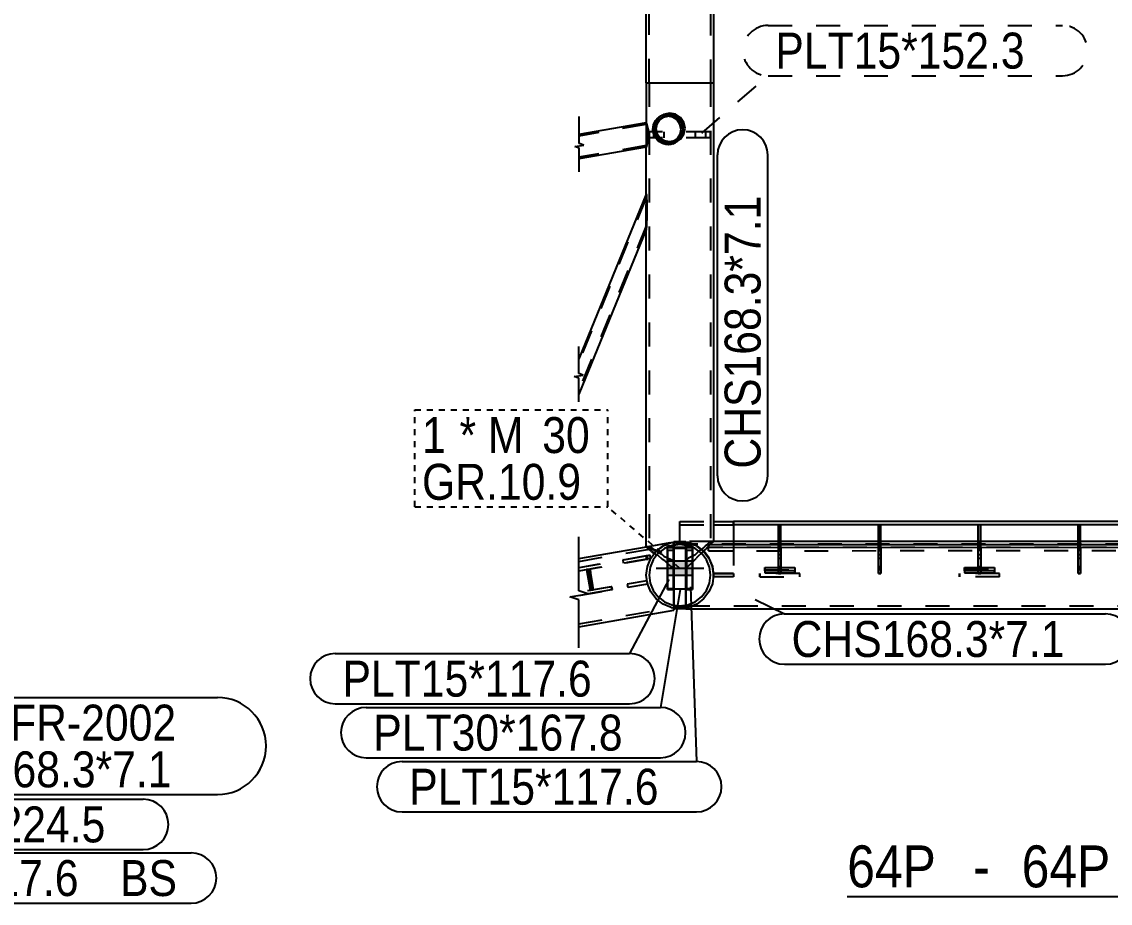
# Model space of a CAD drawing. Header units: millimetres. Extents: x 150000 to 150841, y 150000 to 150594.
# Drawn here: x 150560.1 to 150651, y 150287 to 150360.6 of the extents above; entities that cross this region are included whole.
import ezdxf

# ---------------------------------------------------------------- set-up
doc = ezdxf.new("R2010")
doc.units = ezdxf.units.MM
for name, pattern in [('XKITLINE00', [0]), ('XKITLINE02', [4, 2, -2]), ('XKITLINE04', [3, 0.5, -0.5, 0.5, -0.5, 0.5, -0.5])]:
    doc.linetypes.add(name, pattern=pattern)
doc.styles.add('A', font='arial.ttf')
doc.styles.add('ARIAL', font='arial.ttf')

msp = doc.modelspace()

# ---------------------------------------------------------------- linework, layer by layer
at = {"color": 2, "linetype": 'XKITLINE00'}
for p, q in [((150612.252, 150355.474), (150612.252, 150397.317)), ((150617.861, 150394.943), (150617.861, 150355.474)), ((150612.252, 150355.474), (150612.252, 150352.12)), ((150612.252, 150355.474), (150612.333, 150355.474)), ((150612.252, 150355.474), (150617.861, 150355.474)), ((150612.333, 150355.474), (150617.861, 150355.474)), ((150617.861, 150355.474), (150617.861, 150317.208)), ((150613.155, 150352.472), (150613.3, 150352.601)), ((150613.181, 150352.486), (150613.578, 150352.76)), ((150613.327, 150352.615), (150613.181, 150352.486)), ((150613.695, 150352.821), (150613.275, 150352.536)), ((150613.3, 150352.601), (150613.464, 150352.704)), ((150613.491, 150352.718), (150613.327, 150352.615)), ((150613.396, 150352.42), (150613.76, 150352.668)), ((150613.464, 150352.704), (150613.491, 150352.718)), ((150613.491, 150352.718), (150613.562, 150352.749)), ((150613.578, 150352.76), (150613.695, 150352.821)), ((150613.681, 150352.614), (150614.056, 150352.69)), ((150614.191, 150352.929), (150613.695, 150352.821)), ((150613.76, 150352.668), (150614.191, 150352.761)), ((150614.47, 150352.607), (150614.056, 150352.69)), ((150614.686, 150352.842), (150614.191, 150352.929)), ((150614.191, 150352.761), (150614.621, 150352.686)), ((150614.826, 150352.369), (150614.47, 150352.607)), ((150614.621, 150352.686), (150614.985, 150352.454)), ((150615.106, 150352.575), (150614.686, 150352.842)), ((150615.386, 150352.167), (150615.106, 150352.575)), ((150612.237, 150352.137), (150606.615, 150351.163)), ((150612.301, 150352.068), (150612.237, 150352.137)), ((150612.355, 150351.854), (150612.301, 150352.068)), ((150612.358, 150351.825), (150612.355, 150351.854)), ((150612.447, 150351.538), (150612.358, 150351.825)), ((150612.809, 150351.58), (150612.82, 150351.778)), ((150612.82, 150351.778), (150612.862, 150351.97)), ((150612.836, 150351.594), (150612.92, 150352.077)), ((150612.847, 150351.792), (150612.836, 150351.594)), ((150612.888, 150351.984), (150612.847, 150351.792)), ((150612.862, 150351.97), (150612.933, 150352.153)), ((150612.888, 150351.984), (150612.917, 150352.058)), ((150612.995, 150352.117), (150612.896, 150351.626)), ((150612.92, 150352.077), (150613.181, 150352.486)), ((150612.931, 150352.094), (150612.959, 150352.167)), ((150612.933, 150352.153), (150613.031, 150352.322)), ((150613.057, 150352.336), (150612.959, 150352.167)), ((150613.275, 150352.536), (150612.995, 150352.117)), ((150613.031, 150352.322), (150613.155, 150352.472)), ((150613.181, 150352.486), (150613.057, 150352.336)), ((150613.066, 150351.63), (150613.152, 150352.056)), ((150613.152, 150352.056), (150613.396, 150352.42)), ((150615.067, 150352.014), (150614.826, 150352.369)), ((150614.985, 150352.454), (150615.229, 150352.099)), ((150615.158, 150351.594), (150615.067, 150352.014)), ((150615.229, 150352.099), (150615.315, 150351.677)), ((150615.315, 150351.677), (150615.229, 150351.251)), ((150615.485, 150351.681), (150615.386, 150352.167)), ((150615.386, 150351.191), (150615.485, 150351.681)), ((150612.358, 150350.442), (150612.447, 150350.758)), ((150612.482, 150351.153), (150612.447, 150351.538)), ((150612.447, 150350.758), (150612.482, 150351.153)), ((150612.809, 150351.58), (150612.836, 150351.594)), ((150612.829, 150351.383), (150612.809, 150351.58)), ((150612.878, 150351.191), (150612.829, 150351.383)), ((150612.836, 150351.594), (150612.855, 150351.397)), ((150612.94, 150351.112), (150612.836, 150351.594)), ((150612.855, 150351.397), (150612.905, 150351.205)), ((150612.957, 150351.008), (150612.878, 150351.191)), ((150612.896, 150351.626), (150612.995, 150351.14)), ((150612.936, 150351.131), (150612.905, 150351.205)), ((150613.218, 150350.702), (150612.94, 150351.112)), ((150612.952, 150351.095), (150612.983, 150351.022)), ((150613.062, 150350.839), (150612.957, 150351.008)), ((150612.983, 150351.022), (150613.089, 150350.853)), ((150612.995, 150351.14), (150613.275, 150350.733)), ((150613.192, 150350.688), (150613.062, 150350.839)), ((150613.152, 150351.208), (150613.066, 150351.63)), ((150613.089, 150350.853), (150613.218, 150350.702)), ((150613.396, 150350.854), (150613.152, 150351.208)), ((150613.76, 150350.621), (150613.396, 150350.854)), ((150614.584, 150350.631), (150614.858, 150350.82)), ((150614.985, 150350.887), (150614.621, 150350.639)), ((150614.686, 150350.486), (150615.106, 150350.771)), ((150614.858, 150350.82), (150615.085, 150351.175)), ((150615.229, 150351.251), (150614.985, 150350.887)), ((150615.085, 150351.175), (150615.158, 150351.594)), ((150615.106, 150350.771), (150615.386, 150351.191)), ((150612.237, 150350.097), (150606.615, 150349.123)), ((150612.237, 150350.097), (150612.301, 150350.183)), ((150612.252, 150346.157), (150612.252, 150350.118)), ((150612.301, 150350.183), (150612.355, 150350.412)), ((150612.355, 150350.412), (150612.358, 150350.442)), ((150613.343, 150350.56), (150613.192, 150350.688)), ((150613.218, 150350.702), (150613.369, 150350.574)), ((150613.627, 150350.429), (150613.218, 150350.702)), ((150613.275, 150350.733), (150613.695, 150350.465)), ((150613.511, 150350.457), (150613.343, 150350.56)), ((150613.369, 150350.574), (150613.538, 150350.47)), ((150613.693, 150350.381), (150613.511, 150350.457)), ((150613.538, 150350.47), (150613.611, 150350.44)), ((150614.105, 150350.333), (150613.627, 150350.429)), ((150613.647, 150350.425), (150613.72, 150350.395)), ((150613.884, 150350.335), (150613.693, 150350.381)), ((150613.695, 150350.465), (150614.191, 150350.378)), ((150613.72, 150350.395), (150613.91, 150350.349)), ((150614.191, 150350.546), (150613.76, 150350.621)), ((150614.079, 150350.319), (150613.884, 150350.335)), ((150613.91, 150350.349), (150614.105, 150350.333)), ((150614.273, 150350.335), (150614.079, 150350.319)), ((150614.079, 150350.319), (150614.105, 150350.333)), ((150614.579, 150350.429), (150614.105, 150350.333)), ((150614.105, 150350.333), (150614.299, 150350.349)), ((150614.621, 150350.639), (150614.191, 150350.546)), ((150614.191, 150350.378), (150614.686, 150350.486)), ((150614.461, 150350.381), (150614.273, 150350.335)), ((150614.299, 150350.349), (150614.488, 150350.395)), ((150614.461, 150350.381), (150614.572, 150350.428)), ((150614.488, 150350.395), (150614.559, 150350.425)), ((150614.579, 150350.429), (150614.686, 150350.486)), ((150614.593, 150350.436), (150614.64, 150350.457)), ((150614.619, 150350.45), (150614.666, 150350.47)), ((150614.64, 150350.457), (150614.666, 150350.47)), ((150614.666, 150350.47), (150614.831, 150350.574)), ((150614.831, 150350.574), (150614.88, 150350.618)), ((150612.237, 150346.193), (150606.615, 150332.448)), ((150612.283, 150346.085), (150612.237, 150346.193)), ((150612.318, 150345.608), (150612.283, 150346.085)), ((150612.33, 150344.891), (150612.318, 150345.608)), ((150612.318, 150344.125), (150612.33, 150344.891)), ((150612.237, 150343.227), (150612.283, 150343.516)), ((150612.283, 150343.516), (150612.318, 150344.125)), ((150612.237, 150343.227), (150606.615, 150329.482)), ((150612.252, 150316.754), (150612.252, 150343.323)), ((150617.861, 150318.865), (150619.528, 150318.865)), ((150617.861, 150318.598), (150619.528, 150318.598)), ((150660.585, 150318.865), (150619.528, 150318.865)), ((150619.528, 150318.865), (150619.528, 150318.598)), ((150619.528, 150318.598), (150619.528, 150317.198)), ((150660.585, 150318.598), (150619.528, 150318.598)), ((150623.29, 150318.598), (150623.29, 150318.598)), ((150623.29, 150317.205), (150623.29, 150318.598)), ((150623.29, 150318.598), (150623.49, 150318.598)), ((150623.49, 150317.205), (150623.49, 150318.598)), ((150631.623, 150318.598), (150631.623, 150318.598)), ((150631.623, 150317.205), (150631.623, 150318.598)), ((150631.623, 150318.598), (150631.823, 150318.598)), ((150631.823, 150317.205), (150631.823, 150318.598)), ((150639.956, 150318.598), (150639.956, 150318.598)), ((150639.956, 150317.205), (150639.956, 150318.598)), ((150640.156, 150318.598), (150639.956, 150318.598)), ((150640.156, 150317.205), (150640.156, 150318.598)), ((150648.29, 150318.598), (150648.29, 150318.598)), ((150648.29, 150317.205), (150648.29, 150318.598)), ((150648.49, 150318.598), (150648.29, 150318.598)), ((150648.49, 150317.205), (150648.49, 150318.598)), ((150617.861, 150317.208), (150617.757, 150317.116)), ((150662.272, 150317.198), (150617.849, 150317.198)), ((150623.29, 150317.198), (150623.29, 150317.205)), ((150623.29, 150317.205), (150623.49, 150317.205)), ((150623.49, 150317.198), (150623.49, 150317.205)), ((150631.623, 150317.198), (150631.623, 150317.205)), ((150631.623, 150317.205), (150631.823, 150317.205)), ((150631.823, 150317.198), (150631.823, 150317.205)), ((150639.956, 150317.198), (150639.956, 150317.205)), ((150639.956, 150317.205), (150640.156, 150317.205)), ((150640.156, 150317.198), (150640.156, 150317.205)), ((150648.29, 150317.198), (150648.29, 150317.205)), ((150648.29, 150317.205), (150648.49, 150317.205)), ((150648.49, 150317.198), (150648.49, 150317.205)), ((150606.615, 150315.777), (150612.283, 150316.759)), ((150612.255, 150316.754), (150612.269, 150316.774)), ((150612.269, 150316.774), (150612.333, 150316.704)), ((150612.333, 150316.704), (150612.393, 150316.693)), ((150612.393, 150316.693), (150612.6, 150316.5)), ((150612.6, 150316.5), (150612.703, 150316.457)), ((150612.703, 150316.457), (150613.034, 150316.152)), ((150614.032, 150316.475), (150614.031, 150316.108)), ((150614.032, 150316.475), (150614.033, 150316.678)), ((150614.033, 150316.678), (150614.035, 150316.828)), ((150614.035, 150313.194), (150614.035, 150316.828)), ((150614.035, 150316.828), (150614.535, 150316.828)), ((150614.535, 150316.828), (150614.535, 150313.194)), ((150614.562, 150315.049), (150614.562, 150316.952)), ((150615.001, 150316.945), (150614.562, 150316.952)), ((150614.568, 150316.7), (150614.562, 150316.952)), ((150614.562, 150316.896), (150614.563, 150316.896)), ((150615.568, 150316.7), (150614.568, 150316.7)), ((150614.568, 150316.7), (150614.568, 150316.648)), ((150614.568, 150313.225), (150614.568, 150316.648)), ((150614.568, 150316.648), (150615.568, 150316.647)), ((150615.562, 150316.951), (150615.001, 150316.945)), ((150615.568, 150316.7), (150615.562, 150316.951)), ((150615.568, 150316.7), (150615.568, 150316.647)), ((150615.568, 150316.647), (150615.568, 150313.226)), ((150615.599, 150316.475), (150615.598, 150316.108)), ((150615.599, 150316.475), (150615.6, 150316.678)), ((150615.6, 150316.678), (150615.601, 150316.829)), ((150615.601, 150313.194), (150615.601, 150316.829)), ((150615.601, 150316.829), (150616.101, 150316.829)), ((150616.101, 150316.829), (150616.101, 150313.194)), ((150617, 150316.354), (150616.422, 150315.797)), ((150617, 150316.354), (150617.017, 150316.382)), ((150617.017, 150316.382), (150617.442, 150316.792)), ((150617.442, 150316.943), (150662.651, 150316.953)), ((150617.442, 150316.678), (150617.442, 150316.943)), ((150662.651, 150316.688), (150617.442, 150316.678)), ((150617.442, 150316.429), (150617.442, 150316.678)), ((150617.587, 150316.943), (150617.751, 150317.099)), ((150617.757, 150317.116), (150617.751, 150317.099)), ((150623.29, 150315.022), (150623.289, 150316.679)), ((150623.289, 150316.679), (150623.489, 150316.679)), ((150623.489, 150316.679), (150623.49, 150315.022)), ((150631.623, 150315.024), (150631.623, 150316.681)), ((150631.623, 150316.681), (150631.823, 150316.681)), ((150631.823, 150316.681), (150631.823, 150315.024)), ((150639.956, 150315.026), (150639.956, 150316.683)), ((150639.956, 150316.683), (150640.156, 150316.683)), ((150640.156, 150316.683), (150640.156, 150315.026)), ((150648.289, 150316.684), (150648.489, 150316.685)), ((150648.29, 150315.027), (150648.289, 150316.684)), ((150648.489, 150316.685), (150648.49, 150315.027)), ((150613.034, 150316.152), (150613.182, 150316.081)), ((150613.182, 150316.081), (150613.606, 150315.685)), ((150613.807, 150315.594), (150613.606, 150315.685)), ((150614.035, 150315.369), (150613.807, 150315.594)), ((150614.031, 150315.617), (150614.03, 150315.053)), ((150614.031, 150316.108), (150614.031, 150315.617)), ((150615.598, 150316.108), (150615.597, 150315.617)), ((150615.597, 150315.617), (150615.597, 150315.053)), ((150616.101, 150315.476), (150616.41, 150315.775)), ((150616.422, 150315.797), (150616.41, 150315.775)), ((150614.03, 150315.053), (150614.03, 150314.479)), ((150614.03, 150314.479), (150614.031, 150313.956)), ((150614.535, 150315.056), (150614.562, 150315.049)), ((150614.562, 150315.028), (150614.562, 150315.049)), ((150614.562, 150315.028), (150614.562, 150314.29)), ((150615.568, 150314.989), (150615.601, 150315.016)), ((150615.597, 150315.053), (150615.597, 150314.479)), ((150615.597, 150314.479), (150615.598, 150313.956)), ((150622.14, 150315.022), (150624.64, 150315.022)), ((150622.14, 150315.022), (150622.14, 150314.757)), ((150622.14, 150314.757), (150622.14, 150314.579)), ((150624.64, 150314.757), (150622.14, 150314.757)), ((150622.14, 150314.579), (150624.64, 150314.579)), ((150623.29, 150315.022), (150623.49, 150315.022)), ((150624.64, 150315.022), (150624.64, 150314.757)), ((150624.64, 150314.579), (150624.64, 150314.757)), ((150631.623, 150315.024), (150631.623, 150314.846)), ((150631.623, 150315.024), (150631.823, 150315.024)), ((150631.623, 150314.846), (150631.823, 150314.846)), ((150631.823, 150315.024), (150631.823, 150314.846)), ((150638.806, 150315.025), (150641.306, 150315.026)), ((150638.806, 150315.025), (150638.806, 150314.76)), ((150641.306, 150314.761), (150638.806, 150314.76)), ((150638.806, 150314.76), (150638.806, 150314.582)), ((150638.806, 150314.582), (150641.306, 150314.583)), ((150639.956, 150315.026), (150640.156, 150315.026)), ((150641.306, 150315.026), (150641.306, 150314.761)), ((150641.306, 150314.583), (150641.306, 150314.761)), ((150648.29, 150315.027), (150648.29, 150314.849)), ((150648.29, 150315.027), (150648.49, 150315.027)), ((150648.29, 150314.849), (150648.49, 150314.849)), ((150648.49, 150315.027), (150648.49, 150314.849)), ((150614.031, 150313.956), (150614.032, 150313.539)), ((150614.032, 150313.539), (150614.033, 150313.275)), ((150614.562, 150314.29), (150614.562, 150313.554)), ((150614.562, 150313.554), (150614.562, 150312.869)), ((150615.598, 150313.956), (150615.598, 150313.539)), ((150615.598, 150313.539), (150615.599, 150313.275)), ((150614.033, 150313.275), (150614.034, 150313.192)), ((150614.034, 150313.192), (150614.035, 150313.194)), ((150614.034, 150313.192), (150614.534, 150313.192)), ((150614.535, 150313.194), (150614.035, 150313.194)), ((150614.534, 150313.192), (150614.534, 150313.194)), ((150614.534, 150313.192), (150614.535, 150313.194)), ((150614.56, 150311.949), (150614.568, 150313.225)), ((150614.562, 150312.869), (150614.561, 150312.282)), ((150615.568, 150313.226), (150614.568, 150313.225)), ((150615.558, 150311.711), (150615.568, 150313.226)), ((150615.599, 150313.275), (150615.601, 150313.192)), ((150615.601, 150313.192), (150615.601, 150313.194)), ((150616.101, 150313.194), (150615.601, 150313.194)), ((150615.601, 150313.192), (150616.101, 150313.192)), ((150616.101, 150313.192), (150616.101, 150313.194)), ((150616.101, 150313.192), (150616.101, 150313.194)), ((150614.56, 150311.833), (150614.558, 150311.553)), ((150614.559, 150311.711), (150615.558, 150311.711)), ((150614.561, 150312.282), (150614.56, 150311.833)), ((150615.558, 150311.702), (150615.558, 150311.711)), ((150615.558, 150311.684), (150615.558, 150311.702)), ((150606.615, 150310.083), (150614.557, 150311.46)), ((150614.558, 150311.553), (150614.557, 150311.46)), ((150614.558, 150311.591), (150615.557, 150311.591)), ((150615.035, 150311.591), (150615.057, 150311.588)), ((150615.057, 150311.588), (150615.078, 150311.591)), ((150615.557, 150311.591), (150615.558, 150311.649)), ((150615.557, 150311.588), (150615.557, 150311.591)), ((150615.557, 150311.588), (150615.557, 150311.591)), ((150615.557, 150311.588), (150664.557, 150311.588)), ((150615.558, 150311.649), (150615.558, 150311.684))]:
    msp.add_line(p, q, dxfattribs=at)
at = {"color": 7, "linetype": 'XKITLINE02'}
for p, q in [((150612.489, 150355.474), (150612.489, 150397.322)), ((150617.624, 150397.424), (150617.624, 150355.474)), ((150622.421, 150360.259), (150646.978, 150360.259)), ((150612.489, 150355.474), (150612.489, 150316.794)), ((150616.877, 150351.261), (150622.421, 150356.059)), ((150617.624, 150355.474), (150617.624, 150317.209)), ((150622.421, 150356.059), (150646.978, 150356.059)), ((150613.644, 150352.607), (150613.299, 150352.369)), ((150613.464, 150352.704), (150613.643, 150352.78)), ((150613.562, 150352.749), (150613.669, 150352.794)), ((150613.578, 150352.76), (150614.052, 150352.856)), ((150613.643, 150352.78), (150613.832, 150352.826)), ((150613.644, 150352.607), (150613.76, 150352.668)), ((150613.644, 150352.607), (150613.681, 150352.614)), ((150613.858, 150352.84), (150613.669, 150352.794)), ((150613.832, 150352.826), (150614.026, 150352.842)), ((150614.052, 150352.856), (150613.858, 150352.84)), ((150614.026, 150352.842), (150614.052, 150352.856)), ((150614.026, 150352.842), (150614.22, 150352.826)), ((150614.247, 150352.84), (150614.052, 150352.856)), ((150614.052, 150352.856), (150614.53, 150352.76)), ((150614.22, 150352.826), (150614.411, 150352.78)), ((150614.438, 150352.794), (150614.247, 150352.84)), ((150614.411, 150352.78), (150614.593, 150352.704)), ((150614.619, 150352.718), (150614.438, 150352.794)), ((150614.53, 150352.76), (150614.939, 150352.486)), ((150614.593, 150352.704), (150614.761, 150352.601)), ((150614.788, 150352.615), (150614.619, 150352.718)), ((150614.761, 150352.601), (150614.912, 150352.472)), ((150614.939, 150352.486), (150614.788, 150352.615)), ((150612.237, 150352.005), (150606.615, 150351.03)), ((150612.274, 150352.068), (150612.237, 150352.137)), ((150612.237, 150352.137), (150612.237, 150352.005)), ((150612.269, 150351.945), (150612.237, 150352.005)), ((150612.237, 150352.005), (150612.292, 150351.945)), ((150612.252, 150352.12), (150612.252, 150350.118)), ((150612.296, 150351.759), (150612.269, 150351.945)), ((150612.274, 150352.068), (150612.305, 150351.854)), ((150612.292, 150351.945), (150612.34, 150351.759)), ((150612.307, 150351.592), (150612.296, 150351.759)), ((150612.305, 150351.854), (150612.307, 150351.825)), ((150612.307, 150351.825), (150612.382, 150351.538)), ((150612.34, 150351.759), (150612.358, 150351.591)), ((150612.917, 150352.058), (150612.925, 150352.08)), ((150612.925, 150352.08), (150612.931, 150352.094)), ((150613.072, 150352.014), (150612.999, 150351.594)), ((150613.299, 150352.369), (150613.072, 150352.014)), ((150614.912, 150352.472), (150615.042, 150352.322)), ((150615.058, 150352.348), (150614.939, 150352.486)), ((150614.939, 150352.486), (150615.217, 150352.077)), ((150615.042, 150352.322), (150615.148, 150352.153)), ((150615.069, 150352.336), (150615.058, 150352.348)), ((150615.174, 150352.167), (150615.069, 150352.336)), ((150615.148, 150352.153), (150615.226, 150351.97)), ((150615.252, 150351.984), (150615.174, 150352.167)), ((150615.217, 150352.077), (150615.322, 150351.594)), ((150615.226, 150351.97), (150615.276, 150351.778)), ((150615.302, 150351.792), (150615.252, 150351.984)), ((150615.276, 150351.778), (150615.295, 150351.58)), ((150615.322, 150351.594), (150615.302, 150351.792)), ((150612.337, 150351.479), (150612.307, 150351.592)), ((150612.307, 150350.676), (150612.337, 150350.8)), ((150612.382, 150350.758), (150612.307, 150350.442)), ((150612.362, 150351.144), (150612.337, 150351.479)), ((150612.337, 150350.8), (150612.362, 150351.144)), ((150612.358, 150351.591), (150612.393, 150351.479)), ((150612.393, 150350.8), (150612.358, 150350.676)), ((150612.382, 150351.538), (150612.411, 150351.153)), ((150612.411, 150351.153), (150612.382, 150350.758)), ((150612.393, 150351.479), (150612.423, 150351.144)), ((150612.423, 150351.144), (150612.393, 150350.8)), ((150612.519, 150350.871), (150612.519, 150351.371)), ((150617.595, 150351.371), (150612.519, 150351.371)), ((150617.595, 150350.871), (150612.519, 150350.871)), ((150612.884, 150350.871), (150612.884, 150351.371)), ((150612.944, 150351.113), (150612.936, 150351.131)), ((150612.944, 150351.113), (150612.952, 150351.095)), ((150612.999, 150351.594), (150613.09, 150351.175)), ((150613.09, 150351.175), (150613.331, 150350.82)), ((150613.331, 150350.82), (150613.687, 150350.582)), ((150613.744, 150350.871), (150613.744, 150351.371)), ((150615.073, 150350.839), (150614.95, 150350.688)), ((150615.237, 150351.112), (150614.976, 150350.702)), ((150614.976, 150350.702), (150615.1, 150350.853)), ((150615.172, 150351.008), (150615.073, 150350.839)), ((150615.1, 150350.853), (150615.198, 150351.022)), ((150615.242, 150351.191), (150615.172, 150351.008)), ((150615.198, 150351.022), (150615.269, 150351.205)), ((150615.322, 150351.594), (150615.237, 150351.112)), ((150615.284, 150351.383), (150615.242, 150351.191)), ((150615.269, 150351.205), (150615.31, 150351.397)), ((150615.295, 150351.58), (150615.284, 150351.383)), ((150615.295, 150351.58), (150615.322, 150351.594)), ((150615.31, 150351.397), (150615.322, 150351.594)), ((150616.369, 150350.871), (150616.369, 150351.371)), ((150617.229, 150350.871), (150617.229, 150351.371)), ((150617.595, 150351.371), (150617.595, 150350.871)), ((150612.237, 150350.229), (150606.615, 150349.255)), ((150612.292, 150350.305), (150612.237, 150350.229)), ((150612.237, 150350.229), (150612.269, 150350.305)), ((150612.237, 150350.229), (150612.237, 150350.097)), ((150612.274, 150350.183), (150612.237, 150350.097)), ((150612.269, 150350.305), (150612.296, 150350.503)), ((150612.305, 150350.412), (150612.274, 150350.183)), ((150612.34, 150350.503), (150612.292, 150350.305)), ((150612.296, 150350.503), (150612.307, 150350.676)), ((150612.307, 150350.442), (150612.305, 150350.412)), ((150612.358, 150350.676), (150612.34, 150350.503)), ((150613.611, 150350.44), (150613.632, 150350.431)), ((150613.632, 150350.431), (150613.647, 150350.425)), ((150613.687, 150350.582), (150614.102, 150350.499)), ((150614.102, 150350.499), (150614.513, 150350.582)), ((150614.513, 150350.582), (150614.621, 150350.639)), ((150614.513, 150350.582), (150614.584, 150350.631)), ((150614.559, 150350.425), (150614.619, 150350.45)), ((150614.572, 150350.428), (150614.593, 150350.436)), ((150614.976, 150350.702), (150614.579, 150350.429)), ((150614.804, 150350.56), (150614.64, 150350.457)), ((150614.95, 150350.688), (150614.804, 150350.56)), ((150614.88, 150350.618), (150614.976, 150350.702)), ((150612.237, 150345.896), (150606.615, 150332.15)), ((150612.237, 150345.896), (150612.237, 150346.193)), ((150612.237, 150346.193), (150612.264, 150346.085)), ((150612.252, 150345.835), (150612.237, 150345.896)), ((150612.237, 150345.896), (150612.274, 150345.809)), ((150612.252, 150343.323), (150612.252, 150346.157)), ((150612.258, 150345.809), (150612.252, 150345.835)), ((150612.274, 150345.428), (150612.258, 150345.809)), ((150612.264, 150346.085), (150612.284, 150345.608)), ((150612.274, 150345.809), (150612.301, 150345.428)), ((150612.28, 150344.855), (150612.274, 150345.428)), ((150612.284, 150345.608), (150612.291, 150344.891)), ((150612.301, 150345.428), (150612.311, 150344.855)), ((150612.274, 150344.243), (150612.28, 150344.855)), ((150612.291, 150344.891), (150612.284, 150344.125)), ((150612.311, 150344.855), (150612.301, 150344.242)), ((150612.237, 150343.525), (150606.615, 150329.779)), ((150612.274, 150343.756), (150612.237, 150343.525)), ((150612.237, 150343.525), (150612.258, 150343.756)), ((150612.237, 150343.227), (150612.237, 150343.525)), ((150612.264, 150343.516), (150612.237, 150343.227)), ((150612.258, 150343.756), (150612.274, 150344.243)), ((150612.284, 150344.125), (150612.264, 150343.516)), ((150612.301, 150344.242), (150612.274, 150343.756)), ((150615.057, 150318.865), (150615.056, 150318.865)), ((150615.056, 150318.865), (150617.861, 150318.865)), ((150615.056, 150318.598), (150615.056, 150318.865)), ((150615.056, 150318.598), (150619.528, 150318.598)), ((150615.056, 150317.205), (150615.056, 150318.598)), ((150615.056, 150318.598), (150617.861, 150318.598)), ((150619.528, 150318.865), (150619.528, 150318.865)), ((150619.528, 150318.865), (150619.528, 150318.598)), ((150619.528, 150318.598), (150619.528, 150318.865)), ((150619.528, 150318.598), (150619.528, 150318.598)), ((150623.29, 150318.598), (150623.29, 150314.526)), ((150623.49, 150314.526), (150623.49, 150318.598)), ((150631.623, 150318.598), (150631.623, 150314.526)), ((150631.823, 150314.526), (150631.823, 150318.598)), ((150639.956, 150318.598), (150639.956, 150314.526)), ((150640.156, 150318.598), (150640.156, 150318.598)), ((150640.156, 150314.526), (150640.156, 150318.598)), ((150648.29, 150318.598), (150648.29, 150314.526)), ((150648.49, 150318.598), (150648.49, 150318.598)), ((150648.49, 150314.526), (150648.49, 150318.598)), ((150612.283, 150316.759), (150614.557, 150317.153)), ((150614.331, 150317.102), (150615.057, 150317.198)), ((150614.331, 150317.102), (150615.057, 150317.198)), ((150614.556, 150317.158), (150614.554, 150316.954)), ((150614.555, 150317.06), (150614.557, 150317.153)), ((150614.557, 150317.188), (150614.556, 150317.158)), ((150614.556, 150317.158), (150615.556, 150317.158)), ((150614.562, 150316.952), (150614.557, 150317.188)), ((150614.557, 150317.188), (150615.557, 150317.188)), ((150614.557, 150317.153), (150614.558, 150317.052)), ((150614.802, 150317.165), (150615.311, 150317.165)), ((150614.908, 150317.179), (150615.205, 150317.179)), ((150615.784, 150317.109), (150615.056, 150317.205)), ((150615.057, 150317.198), (150615.783, 150317.102)), ((150615.057, 150317.198), (150615.783, 150317.102)), ((150615.554, 150316.954), (150615.556, 150317.158)), ((150615.557, 150317.198), (150615.555, 150317.102)), ((150615.556, 150317.158), (150615.557, 150317.188)), ((150617.849, 150317.198), (150615.557, 150317.198)), ((150615.558, 150317.102), (150615.557, 150317.198)), ((150615.562, 150316.951), (150615.557, 150317.188)), ((150617.624, 150317.209), (150617.523, 150317.12)), ((150617.55, 150317.135), (150617.619, 150317.215)), ((150617.619, 150317.215), (150617.856, 150317.215)), ((150617.619, 150317.215), (150617.624, 150317.209)), ((150617.78, 150317.127), (150617.856, 150317.215)), ((150617.861, 150317.208), (150617.856, 150317.215)), ((150619.528, 150317.198), (150619.528, 150314.526)), ((150623.29, 150317.109), (150623.29, 150317.198)), ((150623.49, 150317.109), (150623.49, 150317.198)), ((150631.623, 150317.109), (150631.623, 150317.198)), ((150631.823, 150317.109), (150631.823, 150317.198)), ((150639.956, 150317.109), (150639.956, 150317.198)), ((150640.156, 150317.109), (150640.156, 150317.198)), ((150648.29, 150317.109), (150648.29, 150317.198)), ((150648.49, 150317.109), (150648.49, 150317.198)), ((150606.615, 150315.536), (150614.557, 150316.913)), ((150612.252, 150316.751), (150612.252, 150316.754)), ((150612.252, 150316.751), (150612.255, 150316.754)), ((150612.34, 150316.693), (150612.252, 150316.751)), ((150612.269, 150316.774), (150612.505, 150316.814)), ((150612.362, 150316.637), (150612.34, 150316.693)), ((150612.601, 150316.456), (150612.362, 150316.637)), ((150612.489, 150316.794), (150612.505, 150316.814)), ((150612.489, 150316.794), (150612.579, 150316.734)), ((150612.505, 150316.814), (150612.563, 150316.751)), ((150612.563, 150316.751), (150612.642, 150316.736)), ((150612.59, 150316.707), (150612.579, 150316.734)), ((150612.59, 150316.707), (150612.859, 150316.501)), ((150612.656, 150316.37), (150612.601, 150316.456)), ((150612.627, 150315.796), (150613.073, 150316.377)), ((150612.642, 150316.736), (150612.807, 150316.582)), ((150612.656, 150316.37), (150612.916, 150316.171)), ((150612.807, 150316.582), (150612.988, 150316.506)), ((150612.859, 150316.501), (150613.055, 150316.353)), ((150613.073, 150316.377), (150612.916, 150316.171)), ((150612.916, 150316.171), (150613.055, 150316.353)), ((150612.988, 150316.506), (150613.205, 150316.306)), ((150613.055, 150316.353), (150613.073, 150316.377)), ((150613.073, 150316.377), (150613.654, 150316.822)), ((150613.073, 150316.377), (150613.654, 150316.822)), ((150613.606, 150316.785), (150613.073, 150316.377)), ((150613.205, 150316.306), (150613.543, 150316.144)), ((150613.773, 150316.617), (150613.241, 150316.209)), ((150613.654, 150316.822), (150614.331, 150317.102)), ((150613.654, 150316.822), (150614.331, 150317.102)), ((150614.392, 150316.874), (150613.773, 150316.617)), ((150614.032, 150316.475), (150614.532, 150316.475)), ((150614.533, 150316.678), (150614.033, 150316.678)), ((150614.392, 150316.874), (150614.538, 150316.893)), ((150614.531, 150316.108), (150614.532, 150316.475)), ((150614.532, 150316.475), (150614.533, 150316.678)), ((150614.533, 150316.678), (150614.535, 150316.828)), ((150614.537, 150316.893), (150614.538, 150316.96)), ((150614.537, 150316.893), (150614.562, 150316.896)), ((150614.538, 150316.893), (150614.537, 150316.893)), ((150614.538, 150316.96), (150614.539, 150317.13)), ((150614.539, 150317.057), (150614.538, 150316.893)), ((150614.54, 150317.13), (150614.539, 150317.057)), ((150614.553, 150316.589), (150614.552, 150316.085)), ((150614.552, 150315.744), (150614.553, 150316.331)), ((150614.554, 150316.954), (150614.553, 150316.589)), ((150614.553, 150316.331), (150614.554, 150316.78)), ((150614.554, 150316.571), (150614.553, 150316.16)), ((150614.554, 150316.78), (150614.555, 150317.06)), ((150614.555, 150316.828), (150614.554, 150316.571)), ((150614.557, 150316.913), (150614.555, 150316.828)), ((150614.558, 150316.82), (150614.557, 150316.913)), ((150614.558, 150317.052), (150614.56, 150316.764)), ((150614.559, 150316.556), (150614.558, 150316.82)), ((150614.56, 150316.139), (150614.559, 150316.556)), ((150614.56, 150316.764), (150614.561, 150316.308)), ((150614.561, 150316.308), (150614.562, 150315.716)), ((150614.562, 150315.629), (150614.562, 150316.974)), ((150614.562, 150316.952), (150614.562, 150316.974)), ((150614.562, 150316.974), (150615.005, 150316.968)), ((150614.563, 150316.896), (150615.057, 150316.961)), ((150614.811, 150317.116), (150614.726, 150317.09)), ((150614.726, 150317.09), (150614.814, 150317.045)), ((150615.319, 150317.116), (150614.811, 150317.116)), ((150614.811, 150317.105), (150614.811, 150317.116)), ((150614.811, 150317.105), (150614.814, 150317.045)), ((150614.814, 150317.045), (150615.319, 150317.046)), ((150615.005, 150316.968), (150615.562, 150316.974)), ((150615.057, 150316.961), (150615.721, 150316.874)), ((150615.572, 150317.114), (150615.319, 150317.116)), ((150615.572, 150317.05), (150615.319, 150317.046)), ((150615.552, 150316.085), (150615.553, 150316.589)), ((150615.553, 150316.377), (150615.552, 150315.796)), ((150615.553, 150316.589), (150615.554, 150316.954)), ((150615.554, 150316.822), (150615.553, 150316.377)), ((150615.553, 150316.209), (150615.554, 150316.617)), ((150615.555, 150317.102), (150615.554, 150316.822)), ((150615.554, 150316.617), (150615.555, 150316.874)), ((150615.555, 150316.874), (150615.557, 150316.961)), ((150664.557, 150316.961), (150615.557, 150316.961)), ((150615.557, 150316.961), (150615.558, 150316.874)), ((150615.559, 150316.822), (150615.558, 150317.102)), ((150615.558, 150316.874), (150615.559, 150316.617)), ((150615.561, 150316.377), (150615.559, 150316.822)), ((150615.559, 150316.617), (150615.56, 150316.209)), ((150615.562, 150315.796), (150615.561, 150316.377)), ((150615.562, 150315.656), (150615.562, 150316.974)), ((150615.562, 150316.951), (150615.562, 150316.974)), ((150615.562, 150314.985), (150615.562, 150316.951)), ((150615.571, 150316.893), (150615.572, 150317.05)), ((150615.572, 150317.05), (150615.571, 150316.96)), ((150615.571, 150316.96), (150615.571, 150316.893)), ((150615.572, 150317.114), (150615.572, 150317.13)), ((150615.572, 150317.13), (150615.572, 150317.114)), ((150615.599, 150316.475), (150616.099, 150316.475)), ((150616.1, 150316.678), (150615.6, 150316.678)), ((150616.341, 150316.617), (150615.721, 150316.874)), ((150615.783, 150317.102), (150616.459, 150316.822)), ((150615.783, 150317.102), (150616.459, 150316.822)), ((150616.462, 150316.828), (150615.784, 150317.109)), ((150616.098, 150316.108), (150616.099, 150316.475)), ((150616.099, 150316.475), (150616.1, 150316.678)), ((150616.1, 150316.678), (150616.101, 150316.829)), ((150616.633, 150316.382), (150616.296, 150316.057)), ((150616.872, 150316.209), (150616.341, 150316.617)), ((150616.853, 150316.52), (150616.459, 150316.822)), ((150616.459, 150316.822), (150617.04, 150316.377)), ((150616.768, 150316.624), (150616.462, 150316.828)), ((150617.022, 150316.394), (150616.507, 150316.785)), ((150616.836, 150316.498), (150616.633, 150316.382)), ((150616.768, 150316.624), (150617.029, 150316.394)), ((150617.044, 150316.381), (150616.768, 150316.624)), ((150617.182, 150316.832), (150616.836, 150316.498)), ((150616.908, 150316.554), (150616.853, 150316.52)), ((150616.853, 150316.52), (150617.022, 150316.394)), ((150616.908, 150316.554), (150617.185, 150316.841)), ((150617.079, 150316.429), (150617.022, 150316.394)), ((150617.029, 150316.394), (150617.044, 150316.381)), ((150617.04, 150316.377), (150617.486, 150315.796)), ((150617.044, 150316.381), (150617.287, 150316.105)), ((150617.287, 150316.105), (150617.044, 150316.381)), ((150617.079, 150316.429), (150617.477, 150316.841)), ((150617.255, 150316.87), (150617.182, 150316.832)), ((150617.185, 150316.841), (150617.306, 150316.908)), ((150617.513, 150317.116), (150617.255, 150316.87)), ((150617.306, 150316.908), (150617.508, 150317.121)), ((150617.442, 150316.693), (150617.442, 150316.943)), ((150617.442, 150316.792), (150617.457, 150316.807)), ((150662.651, 150316.702), (150617.442, 150316.693)), ((150617.442, 150316.428), (150617.442, 150316.693)), ((150617.442, 150316.428), (150662.651, 150316.437)), ((150617.442, 150316.428), (150617.442, 150316.429)), ((150617.457, 150316.807), (150617.472, 150316.832)), ((150617.472, 150316.832), (150617.587, 150316.943)), ((150617.477, 150316.841), (150617.513, 150316.861)), ((150617.508, 150317.121), (150617.55, 150317.135)), ((150617.513, 150316.861), (150617.76, 150317.121)), ((150617.523, 150317.12), (150617.513, 150317.116)), ((150617.76, 150317.121), (150617.78, 150317.127)), ((150623.289, 150316.679), (150623.289, 150316.385)), ((150623.289, 150316.432), (150623.489, 150316.432)), ((150623.29, 150314.844), (150623.289, 150316.385)), ((150623.29, 150316.623), (150623.29, 150317.109)), ((150623.49, 150317.109), (150623.29, 150317.109)), ((150623.29, 150316.828), (150623.49, 150316.828)), ((150623.29, 150315.121), (150623.29, 150316.623)), ((150623.29, 150316.623), (150623.49, 150316.623)), ((150623.489, 150316.679), (150623.489, 150316.385)), ((150623.489, 150316.385), (150623.49, 150314.844)), ((150623.49, 150316.623), (150623.49, 150317.109)), ((150623.49, 150315.121), (150623.49, 150316.623)), ((150631.623, 150316.623), (150631.623, 150317.109)), ((150631.823, 150317.109), (150631.623, 150317.109)), ((150631.623, 150316.828), (150631.823, 150316.828)), ((150631.623, 150316.681), (150631.623, 150316.385)), ((150631.623, 150315.121), (150631.623, 150316.623)), ((150631.623, 150316.623), (150631.823, 150316.623)), ((150631.623, 150316.433), (150631.823, 150316.433)), ((150631.623, 150314.846), (150631.623, 150316.385)), ((150631.823, 150316.623), (150631.823, 150317.109)), ((150631.823, 150316.681), (150631.823, 150316.385)), ((150631.823, 150315.121), (150631.823, 150316.623)), ((150631.823, 150316.385), (150631.823, 150314.846)), ((150639.956, 150316.623), (150639.956, 150317.109)), ((150640.156, 150317.109), (150639.956, 150317.109)), ((150639.956, 150316.828), (150640.156, 150316.828)), ((150639.956, 150316.683), (150639.956, 150316.435)), ((150639.956, 150315.121), (150639.956, 150316.623)), ((150639.956, 150316.623), (150640.156, 150316.623)), ((150640.156, 150316.435), (150639.956, 150316.435)), ((150639.956, 150314.848), (150639.956, 150316.435)), ((150640.156, 150316.623), (150640.156, 150317.109)), ((150640.156, 150316.683), (150640.156, 150316.435)), ((150640.156, 150315.121), (150640.156, 150316.623)), ((150640.156, 150316.435), (150640.156, 150314.848)), ((150648.289, 150316.684), (150648.289, 150316.436)), ((150648.489, 150316.436), (150648.289, 150316.436)), ((150648.29, 150314.849), (150648.289, 150316.436)), ((150648.29, 150316.623), (150648.29, 150317.109)), ((150648.49, 150317.109), (150648.29, 150317.109)), ((150648.29, 150316.828), (150648.49, 150316.828)), ((150648.29, 150315.121), (150648.29, 150316.623)), ((150648.29, 150316.623), (150648.49, 150316.623)), ((150648.489, 150316.685), (150648.489, 150316.436)), ((150648.489, 150316.436), (150648.49, 150314.849)), ((150648.49, 150316.623), (150648.49, 150317.109)), ((150648.49, 150315.121), (150648.49, 150316.623)), ((150612.337, 150315.988), (150606.615, 150314.996)), ((150612.256, 150315.988), (150606.615, 150315.01)), ((150606.615, 150314.74), (150612.302, 150315.725)), ((150612.383, 150315.725), (150606.615, 150314.726)), ((150610.312, 150315.653), (150610.307, 150315.679)), ((150612.571, 150316.044), (150610.312, 150315.653)), ((150610.357, 150315.39), (150610.312, 150315.653)), ((150610.357, 150315.39), (150610.353, 150315.417)), ((150612.617, 150315.782), (150610.357, 150315.39)), ((150612.337, 150315.988), (150612.256, 150315.988)), ((150612.302, 150315.725), (150612.256, 150315.988)), ((150612.302, 150315.725), (150612.383, 150315.725)), ((150612.383, 150315.725), (150612.337, 150315.988)), ((150612.347, 150315.119), (150612.627, 150315.796)), ((150612.571, 150316.044), (150612.595, 150316.075)), ((150612.617, 150315.782), (150612.571, 150316.044)), ((150612.833, 150315.677), (150612.576, 150315.058)), ((150612.617, 150315.782), (150612.641, 150315.813)), ((150613.241, 150316.209), (150612.833, 150315.677)), ((150613.543, 150316.144), (150613.729, 150315.97)), ((150613.729, 150315.97), (150614.343, 150315.686)), ((150614.277, 150315.13), (150614.035, 150315.369)), ((150614.343, 150315.686), (150614.562, 150315.629)), ((150614.53, 150315.053), (150614.531, 150315.617)), ((150614.531, 150315.617), (150614.531, 150316.108)), ((150614.552, 150316.085), (150614.551, 150315.475)), ((150614.551, 150315.059), (150614.552, 150315.744)), ((150614.551, 150315.475), (150614.551, 150314.797)), ((150614.553, 150316.16), (150614.552, 150315.622)), ((150614.552, 150315.622), (150614.552, 150314.995)), ((150614.561, 150315.597), (150614.56, 150316.139)), ((150614.562, 150314.967), (150614.561, 150315.597)), ((150614.562, 150315.049), (150614.562, 150315.716)), ((150614.562, 150315.629), (150614.562, 150315.049)), ((150615.551, 150315.475), (150615.552, 150316.085)), ((150615.552, 150315.796), (150615.551, 150315.119)), ((150615.551, 150314.797), (150615.551, 150315.475)), ((150615.552, 150315.677), (150615.553, 150316.209)), ((150615.552, 150315.058), (150615.552, 150315.677)), ((150615.56, 150316.209), (150615.561, 150315.677)), ((150615.561, 150315.677), (150615.562, 150315.058)), ((150615.562, 150315.119), (150615.562, 150315.796)), ((150615.672, 150315.686), (150615.562, 150315.656)), ((150615.562, 150315.656), (150615.562, 150315.115)), ((150615.788, 150315.797), (150615.672, 150315.686)), ((150615.728, 150315.115), (150616.101, 150315.476)), ((150616.296, 150316.057), (150615.788, 150315.797)), ((150616.097, 150315.617), (150616.098, 150316.108)), ((150616.097, 150315.053), (150616.097, 150315.617)), ((150617.281, 150315.677), (150616.872, 150316.209)), ((150617.537, 150315.058), (150617.281, 150315.677)), ((150617.491, 150315.799), (150617.287, 150316.105)), ((150617.486, 150315.796), (150617.766, 150315.119)), ((150617.772, 150315.121), (150617.491, 150315.799)), ((150623.29, 150316.105), (150623.49, 150316.105)), ((150623.29, 150315.799), (150623.49, 150315.799)), ((150631.623, 150316.105), (150631.823, 150316.105)), ((150631.623, 150315.799), (150631.823, 150315.799)), ((150639.956, 150316.105), (150640.156, 150316.105)), ((150639.956, 150315.799), (150640.156, 150315.799)), ((150648.29, 150316.105), (150648.49, 150316.105)), ((150648.29, 150315.799), (150648.49, 150315.799)), ((150607.279, 150314.855), (150607.476, 150314.889)), ((150607.361, 150314.855), (150607.279, 150314.855)), ((150607.279, 150314.855), (150607.579, 150313.124)), ((150607.361, 150314.855), (150607.558, 150314.889)), ((150607.41, 150314.51), (150607.361, 150314.855)), ((150607.516, 150313.842), (150607.41, 150314.51)), ((150607.776, 150313.158), (150607.476, 150314.889)), ((150607.476, 150314.889), (150607.558, 150314.889)), ((150607.558, 150314.889), (150607.607, 150314.544)), ((150607.607, 150314.544), (150607.713, 150313.876)), ((150612.252, 150314.393), (150612.347, 150315.119)), ((150612.576, 150315.058), (150612.489, 150314.393)), ((150614.277, 150315.13), (150614.535, 150315.056)), ((150614.53, 150314.479), (150614.53, 150315.053)), ((150614.531, 150313.956), (150614.53, 150314.479)), ((150614.551, 150314.321), (150614.551, 150315.059)), ((150614.551, 150314.797), (150614.551, 150314.094)), ((150614.552, 150314.995), (150614.552, 150314.321)), ((150614.562, 150314.292), (150614.562, 150314.967)), ((150615.551, 150315.119), (150615.551, 150314.393)), ((150615.551, 150314.393), (150615.552, 150315.058)), ((150615.551, 150314.094), (150615.551, 150314.797)), ((150615.562, 150314.393), (150615.562, 150315.119)), ((150615.562, 150315.115), (150615.562, 150314.985)), ((150615.562, 150315.058), (150615.562, 150314.393)), ((150615.562, 150314.985), (150615.568, 150314.989)), ((150615.601, 150315.016), (150615.728, 150315.115)), ((150616.097, 150314.479), (150616.097, 150315.053)), ((150616.098, 150313.956), (150616.097, 150314.479)), ((150617.624, 150314.402), (150617.537, 150315.058)), ((150617.766, 150315.119), (150617.862, 150314.393)), ((150617.865, 150314.526), (150617.772, 150315.121)), ((150617.861, 150314.526), (150617.861, 150314.526)), ((150617.861, 150314.526), (150619.528, 150314.526)), ((150617.861, 150314.26), (150617.861, 150314.526)), ((150619.528, 150314.526), (150617.865, 150314.526)), ((150619.528, 150314.526), (150619.528, 150314.26)), ((150621.723, 150314.26), (150621.723, 150314.526)), ((150625.057, 150314.526), (150621.723, 150314.526)), ((150621.723, 150314.526), (150621.723, 150314.26)), ((150622.14, 150314.757), (150622.14, 150315.022)), ((150622.14, 150314.844), (150624.64, 150314.844)), ((150622.14, 150314.757), (150622.14, 150314.579)), ((150623.29, 150314.526), (150623.29, 150315.121)), ((150623.29, 150315.121), (150623.49, 150315.121)), ((150623.29, 150315.022), (150623.29, 150314.844)), ((150623.29, 150314.844), (150623.49, 150314.844)), ((150623.29, 150314.526), (150623.29, 150314.526)), ((150623.29, 150314.526), (150623.49, 150314.526)), ((150623.49, 150315.121), (150623.49, 150314.526)), ((150623.49, 150315.022), (150623.49, 150314.844)), ((150624.64, 150315.022), (150624.64, 150314.757)), ((150624.64, 150314.757), (150624.64, 150314.579)), ((150625.057, 150314.26), (150625.057, 150314.526)), ((150625.057, 150314.26), (150625.057, 150314.526)), ((150631.623, 150314.526), (150631.623, 150315.121)), ((150631.623, 150315.121), (150631.823, 150315.121)), ((150631.623, 150314.526), (150631.623, 150314.526)), ((150631.623, 150314.526), (150631.823, 150314.526)), ((150631.823, 150315.121), (150631.823, 150314.526)), ((150638.39, 150314.26), (150638.39, 150314.526)), ((150641.723, 150314.526), (150638.39, 150314.526)), ((150638.39, 150314.526), (150638.39, 150314.26)), ((150638.806, 150314.76), (150638.806, 150315.025)), ((150638.806, 150314.847), (150641.306, 150314.848)), ((150638.806, 150314.76), (150638.806, 150314.582)), ((150639.956, 150314.526), (150639.956, 150315.121)), ((150639.956, 150315.121), (150640.156, 150315.121)), ((150639.956, 150315.026), (150639.956, 150314.848)), ((150639.956, 150314.848), (150640.156, 150314.848)), ((150639.956, 150314.526), (150639.956, 150314.526)), ((150639.956, 150314.526), (150640.156, 150314.526)), ((150640.156, 150315.121), (150640.156, 150314.526)), ((150640.156, 150315.026), (150640.156, 150314.848)), ((150641.306, 150315.026), (150641.306, 150314.761)), ((150641.306, 150314.761), (150641.306, 150314.583)), ((150641.723, 150314.26), (150641.723, 150314.526)), ((150641.723, 150314.26), (150641.723, 150314.526)), ((150648.29, 150314.526), (150648.29, 150315.121)), ((150648.29, 150315.121), (150648.49, 150315.121)), ((150648.29, 150314.526), (150648.29, 150314.526)), ((150648.29, 150314.526), (150648.49, 150314.526)), ((150648.49, 150315.121), (150648.49, 150314.526)), ((150607.637, 150313.124), (150607.516, 150313.842)), ((150607.713, 150313.876), (150607.834, 150313.158)), ((150610.663, 150313.622), (150610.662, 150313.629)), ((150612.306, 150313.907), (150610.663, 150313.622)), ((150610.663, 150313.622), (150610.709, 150313.36)), ((150612.351, 150313.644), (150610.709, 150313.36)), ((150612.347, 150313.667), (150612.252, 150314.393)), ((150612.305, 150313.913), (150612.306, 150313.907)), ((150612.306, 150313.907), (150612.351, 150313.644)), ((150612.627, 150312.991), (150612.347, 150313.667)), ((150612.351, 150313.644), (150612.35, 150313.65)), ((150612.489, 150314.393), (150612.576, 150313.728)), ((150612.576, 150313.728), (150612.833, 150313.109)), ((150614.532, 150313.539), (150614.531, 150313.956)), ((150614.533, 150313.275), (150614.532, 150313.539)), ((150614.551, 150313.585), (150614.551, 150314.321)), ((150614.551, 150314.094), (150614.551, 150313.409)), ((150614.552, 150312.897), (150614.551, 150313.585)), ((150614.552, 150314.321), (150614.552, 150313.646)), ((150614.552, 150313.646), (150614.552, 150313.016)), ((150614.561, 150312.991), (150614.562, 150313.618)), ((150614.562, 150313.618), (150614.562, 150314.292)), ((150615.552, 150313.728), (150615.551, 150314.393)), ((150615.551, 150314.393), (150615.551, 150313.667)), ((150615.551, 150313.409), (150615.551, 150314.094)), ((150615.551, 150313.667), (150615.552, 150312.991)), ((150615.552, 150313.109), (150615.552, 150313.728)), ((150615.562, 150313.728), (150615.561, 150313.109)), ((150615.562, 150314.393), (150615.562, 150313.728)), ((150615.562, 150313.667), (150615.562, 150314.393)), ((150615.562, 150312.991), (150615.562, 150313.667)), ((150616.098, 150313.539), (150616.098, 150313.956)), ((150616.099, 150313.275), (150616.098, 150313.539)), ((150617.281, 150313.109), (150617.537, 150313.728)), ((150617.766, 150313.667), (150617.486, 150312.991)), ((150617.537, 150313.728), (150617.625, 150314.393)), ((150617.625, 150314.393), (150617.624, 150314.402)), ((150617.862, 150314.393), (150617.766, 150313.667)), ((150619.528, 150314.26), (150617.861, 150314.26)), ((150619.528, 150314.26), (150619.528, 150314.26)), ((150621.723, 150314.26), (150625.057, 150314.26)), ((150641.723, 150314.26), (150638.39, 150314.26)), ((150609.377, 150313.426), (150606.615, 150312.947)), ((150609.319, 150313.426), (150606.615, 150312.957)), ((150609.364, 150313.163), (150606.615, 150312.686)), ((150606.615, 150312.676), (150609.423, 150313.163)), ((150607.579, 150313.124), (150607.776, 150313.158)), ((150607.579, 150313.124), (150607.637, 150313.124)), ((150607.834, 150313.158), (150607.637, 150313.124)), ((150607.776, 150313.158), (150607.834, 150313.158)), ((150609.377, 150313.426), (150609.319, 150313.426)), ((150609.319, 150313.426), (150609.364, 150313.163)), ((150609.423, 150313.163), (150609.364, 150313.163)), ((150609.423, 150313.163), (150609.377, 150313.426)), ((150610.709, 150313.36), (150610.708, 150313.366)), ((150613.073, 150312.41), (150612.627, 150312.991)), ((150612.833, 150313.109), (150613.241, 150312.577)), ((150614.033, 150313.275), (150614.533, 150313.275)), ((150614.534, 150313.194), (150614.533, 150313.275)), ((150614.551, 150313.409), (150614.552, 150312.786)), ((150614.552, 150313.016), (150614.553, 150312.474)), ((150614.553, 150312.305), (150614.552, 150312.897)), ((150614.552, 150312.786), (150614.553, 150312.265)), ((150614.56, 150312.453), (150614.561, 150312.991)), ((150615.552, 150312.786), (150615.551, 150313.409)), ((150615.553, 150312.577), (150615.552, 150313.109)), ((150615.552, 150312.991), (150615.553, 150312.41)), ((150615.553, 150312.265), (150615.552, 150312.786)), ((150615.561, 150313.109), (150615.56, 150312.577)), ((150615.561, 150312.41), (150615.562, 150312.991)), ((150615.599, 150313.275), (150616.099, 150313.275)), ((150616.101, 150313.194), (150616.099, 150313.275)), ((150616.872, 150312.577), (150617.281, 150313.109)), ((150617.486, 150312.991), (150617.04, 150312.41)), ((150606.615, 150310.324), (150614.557, 150311.7)), ((150613.654, 150311.964), (150613.073, 150312.41)), ((150613.241, 150312.577), (150613.773, 150312.169)), ((150614.331, 150311.684), (150613.654, 150311.964)), ((150613.773, 150312.169), (150614.392, 150311.913)), ((150614.392, 150311.913), (150615.057, 150311.825)), ((150614.553, 150312.474), (150614.554, 150312.057)), ((150614.554, 150311.849), (150614.553, 150312.305)), ((150614.553, 150312.265), (150614.554, 150311.877)), ((150614.554, 150312.057), (150614.555, 150311.793)), ((150614.554, 150311.877), (150614.556, 150311.648)), ((150614.555, 150311.561), (150614.554, 150311.849)), ((150614.555, 150311.793), (150614.557, 150311.7)), ((150614.557, 150311.7), (150614.558, 150311.785)), ((150614.557, 150311.591), (150614.558, 150311.711)), ((150614.558, 150311.785), (150614.559, 150312.042)), ((150614.558, 150311.711), (150614.56, 150311.949)), ((150614.558, 150311.711), (150614.559, 150311.711)), ((150614.559, 150312.042), (150614.56, 150312.453)), ((150615.057, 150311.825), (150615.721, 150311.913)), ((150615.263, 150311.79), (150615.192, 150311.843)), ((150615.273, 150311.711), (150615.263, 150311.79)), ((150615.263, 150311.79), (150615.319, 150311.79)), ((150615.277, 150311.686), (150615.273, 150311.711)), ((150615.571, 150311.792), (150615.319, 150311.79)), ((150615.554, 150312.169), (150615.553, 150312.577)), ((150615.553, 150312.41), (150615.554, 150311.964)), ((150615.554, 150311.891), (150615.553, 150312.265)), ((150615.555, 150311.913), (150615.554, 150312.169)), ((150615.555, 150311.711), (150615.554, 150311.964)), ((150615.554, 150311.877), (150615.554, 150311.891)), ((150615.556, 150311.648), (150615.554, 150311.877)), ((150615.557, 150311.825), (150615.555, 150311.913)), ((150615.555, 150311.684), (150615.555, 150311.711)), ((150615.558, 150311.913), (150615.557, 150311.825)), ((150615.557, 150311.825), (150615.559, 150311.825)), ((150615.559, 150312.169), (150615.558, 150311.913)), ((150615.558, 150311.711), (150615.559, 150311.964)), ((150615.558, 150311.702), (150615.558, 150311.711)), ((150615.558, 150311.649), (150615.558, 150311.702)), ((150615.56, 150312.577), (150615.559, 150312.169)), ((150615.559, 150311.964), (150615.561, 150312.41)), ((150615.559, 150311.825), (150664.557, 150311.825)), ((150615.571, 150311.893), (150615.571, 150311.792)), ((150615.571, 150311.893), (150615.571, 150311.879)), ((150615.571, 150311.879), (150615.571, 150311.792)), ((150615.721, 150311.913), (150616.341, 150312.169)), ((150616.459, 150311.964), (150615.783, 150311.684)), ((150616.341, 150312.169), (150616.872, 150312.577)), ((150617.04, 150312.41), (150616.459, 150311.964)), ((150614.331, 150311.684), (150615.035, 150311.591)), ((150614.557, 150311.46), (150614.555, 150311.561)), ((150614.556, 150311.648), (150614.557, 150311.591)), ((150614.557, 150311.591), (150614.558, 150311.591)), ((150615.078, 150311.591), (150615.263, 150311.615)), ((150615.279, 150311.674), (150615.189, 150311.649)), ((150615.189, 150311.649), (150615.263, 150311.615)), ((150615.572, 150311.649), (150615.263, 150311.615)), ((150615.277, 150311.686), (150615.279, 150311.674)), ((150615.279, 150311.674), (150615.319, 150311.674)), ((150615.572, 150311.673), (150615.319, 150311.674)), ((150615.557, 150311.591), (150615.555, 150311.684)), ((150615.557, 150311.591), (150615.556, 150311.648)), ((150615.557, 150311.591), (150615.558, 150311.649)), ((150615.783, 150311.684), (150615.572, 150311.656)), ((150615.572, 150311.656), (150615.572, 150311.673)), ((150615.572, 150311.649), (150615.572, 150311.673)), ((150615.572, 150311.656), (150615.572, 150311.649))]:
    msp.add_line(p, q, dxfattribs=at)
at = {"color": 1, "linetype": 'XKITLINE00'}
for p, q in [((150606.663, 150350.405), (150606.663, 150352.655)), ((150606.663, 150352.655), (150606.663, 150352.655)), ((150606.288, 150350.155), (150607.038, 150350.28)), ((150606.663, 150350.03), (150606.288, 150350.155)), ((150607.038, 150350.28), (150606.663, 150350.405)), ((150606.663, 150348.03), (150606.663, 150350.03)), ((150606.617, 150331.213), (150606.617, 150333.463)), ((150606.617, 150333.463), (150606.617, 150333.463)), ((150606.242, 150330.963), (150606.992, 150331.088)), ((150606.617, 150330.838), (150606.242, 150330.963)), ((150606.992, 150331.088), (150606.617, 150331.213)), ((150606.617, 150328.838), (150606.617, 150330.838)), ((150606.615, 150313.072), (150606.615, 150317.572)), ((150606.615, 150317.572), (150606.615, 150317.572)), ((150605.865, 150312.572), (150607.365, 150312.822)), ((150607.365, 150312.822), (150606.615, 150313.072)), ((150606.615, 150312.322), (150605.865, 150312.572)), ((150606.615, 150308.322), (150606.615, 150312.322))]:
    msp.add_line(p, q, dxfattribs=at)
at = {"color": 7, "linetype": 'XKITLINE00'}
for p, q in [((150618.191, 150322.678), (150618.191, 150349.456)), ((150622.391, 150322.678), (150622.391, 150349.456)), ((150614.144, 150314.032), (150610.864, 150307.85)), ((150615.086, 150313.187), (150613.437, 150303.348)), ((150615.95, 150313.423), (150616.435, 150298.834)), ((150621.345, 150312.362), (150623.778, 150311.158)), ((150623.778, 150311.158), (150650.555, 150311.158)), ((150586.307, 150307.85), (150610.864, 150307.85)), ((150623.778, 150306.958), (150650.555, 150306.958)), ((150549.272, 150304.181), (150576.476, 150304.181)), ((150586.307, 150303.65), (150610.864, 150303.65)), ((150588.88, 150303.348), (150613.437, 150303.348)), ((150588.88, 150299.148), (150613.437, 150299.148)), ((150591.878, 150298.834), (150616.435, 150298.834)), ((150545.726, 150295.687), (150570.283, 150295.687)), ((150549.272, 150296.081), (150576.476, 150296.081)), ((150591.878, 150294.634), (150616.435, 150294.634)), ((150543.489, 150291.21), (150574.284, 150291.21)), ((150545.726, 150291.487), (150570.283, 150291.487)), ((150543.489, 150287.01), (150574.284, 150287.01))]:
    msp.add_line(p, q, dxfattribs=at)
at = {"color": 7, "linetype": 'XKITLINE04'}
for p, q in [((150592.945, 150328.176), (150609.044, 150328.176)), ((150592.945, 150320.076), (150592.945, 150328.176)), ((150609.044, 150320.076), (150609.044, 150328.176)), ((150592.945, 150320.076), (150609.044, 150320.076)), ((150615.067, 150314.951), (150609.044, 150320.076))]:
    msp.add_line(p, q, dxfattribs=at)
at = {"color": 3, "linetype": 'XKITLINE00'}
for p, q in [((150614.535, 150315.557), (150614.035, 150315.557)), ((150615.568, 150315.557), (150614.568, 150315.557)), ((150616.101, 150315.557), (150615.601, 150315.557)), ((150617.067, 150314.951), (150613.067, 150314.951)), ((150614.533, 150314.346), (150614.033, 150314.346)), ((150615.566, 150314.346), (150614.566, 150314.346)), ((150616.099, 150314.346), (150615.599, 150314.346))]:
    msp.add_line(p, q, dxfattribs=at)
at = {"color": 6, "linetype": 'XKITLINE00'}
msp.add_line((150629.021, 150287.584), (150651.88, 150287.584), dxfattribs=at)
at = {"color": 7, "linetype": 'XKITLINE02'}
for centre, start, end in [((150622.421, 150358.159), 90, 270), ((150646.978, 150358.159), 270, 90)]:
    msp.add_arc(centre, 2.1, start, end, dxfattribs=at)
at = {"color": 7, "linetype": 'XKITLINE00'}
for centre, radius, start, end in [((150620.291, 150349.456), 2.1, 0, 180), ((150620.291, 150322.678), 2.1, 180, 0), ((150623.778, 150309.058), 2.1, 90, 270), ((150650.555, 150309.058), 2.1, 270, 90), ((150586.307, 150305.75), 2.1, 90, 270), ((150610.864, 150305.75), 2.1, 270, 90), ((150576.476, 150300.131), 4.05, 270, 90), ((150588.88, 150301.248), 2.1, 90, 270), ((150613.437, 150301.248), 2.1, 270, 90), ((150591.878, 150296.734), 2.1, 90, 270), ((150616.435, 150296.734), 2.1, 270, 90), ((150570.283, 150293.587), 2.1, 270, 90), ((150574.284, 150289.11), 2.1, 270, 90)]:
    msp.add_arc(centre, radius, start, end, dxfattribs=at)
at = {"color": 3, "linetype": 'Continuous'}
for points in [[(150614.533, 150314.346), (150614.035, 150315.557), (150614.033, 150314.346)], [(150614.533, 150314.346), (150614.535, 150315.557), (150614.035, 150315.557)], [(150615.566, 150314.346), (150614.568, 150315.557), (150614.566, 150314.346)], [(150615.566, 150314.346), (150615.568, 150315.557), (150614.568, 150315.557)], [(150616.099, 150314.346), (150615.601, 150315.557), (150615.599, 150314.346)], [(150616.099, 150314.346), (150616.101, 150315.557), (150615.601, 150315.557)]]:
    msp.add_solid(points, dxfattribs=at)

# ---------------------------------------------------------------- texts
at = {"color": 3, "width": 0.85}
for s, style, p in [('PLT15*152.3', 'ARIAL', (150623.021, 150356.659)), ('1', 'ARIAL', (150593.545, 150324.576)), ('* M', 'ARIAL', (150596.67, 150324.576)), ('30', 'A', (150603.572, 150324.576)), ('GR.10.9', 'ARIAL', (150593.545, 150320.676)), ('CHS168.3*7.1', 'ARIAL', (150624.378, 150307.558)), ('PLT15*117.6', 'ARIAL', (150586.907, 150304.25)), ('CTW-FR-2002', 'ARIAL', (150549.872, 150300.581)), ('PLT30*167.8', 'ARIAL', (150589.48, 150299.748)), ('CHS168.3*7.1', 'ARIAL', (150549.872, 150296.681)), ('PLT15*117.6', 'ARIAL', (150592.478, 150295.234)), ('PLT30*224.5', 'ARIAL', (150546.326, 150292.087)), ('PLT15*117.6', 'ARIAL', (150544.089, 150287.61)), ('BS', 'ARIAL', (150568.346, 150287.61))]:
    msp.add_text(s, height=3, dxfattribs=dict(at, style=style)).set_placement(p)
at = {"color": 3, "style": 'ARIAL', "width": 0.85}
msp.add_text('CHS168.3*7.1', height=3, rotation=90.00021, dxfattribs=at).set_placement((150621.791, 150323.278))
at = {"color": 6, "style": 'ARIAL', "width": 0.85}
for s, p in [('64P', (150629.021, 150288.334)), ('64P', (150643.574, 150288.334)), (' - ', (150638.376, 150288.334))]:
    msp.add_text(s, height=3.5, dxfattribs=at).set_placement(p)

doc.saveas('drawing.dxf')
